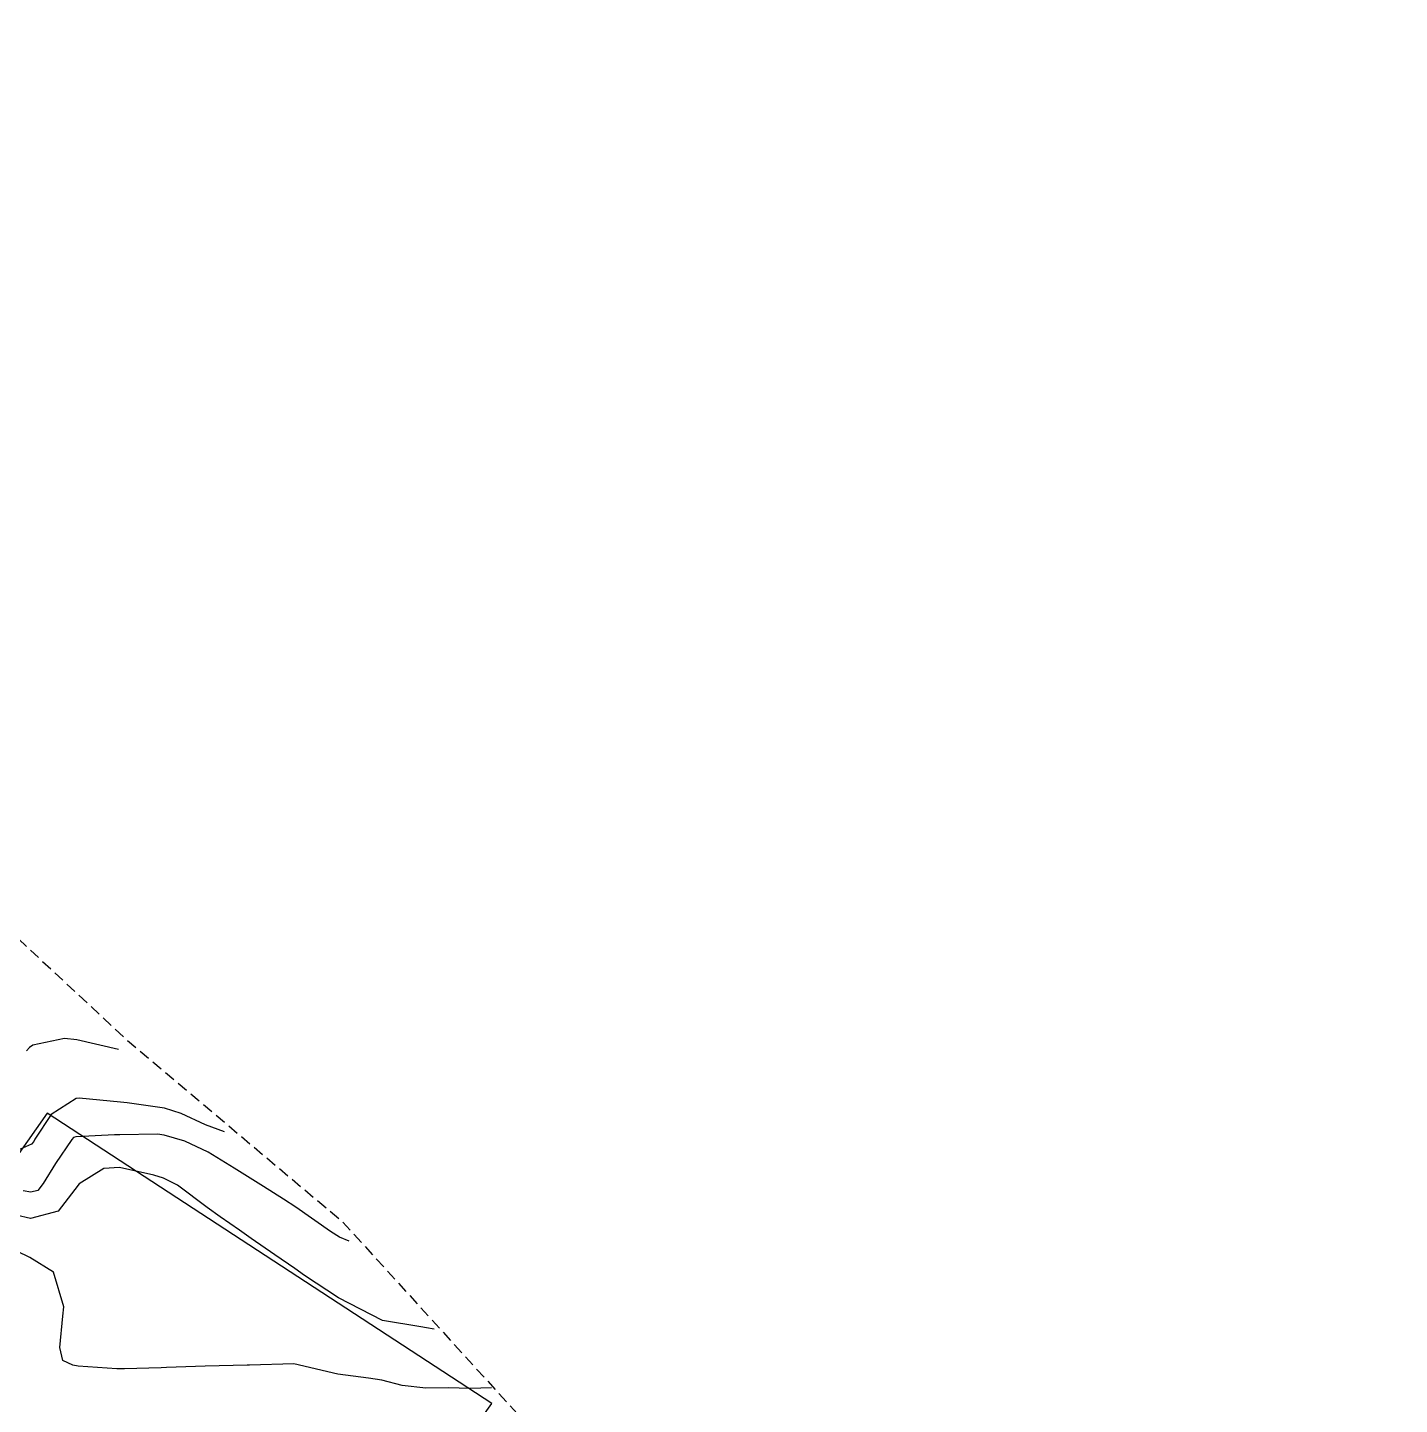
# Model space of a CAD drawing. Header units: metres. Extents: x 318500 to 325275, y 7408834 to 7428799.
# Drawn here: x 321111 to 321173.1, y 7409831.8 to 7409894.1 of the extents above; entities that cross this region are included whole.
import ezdxf

# ---------------------------------------------------------------- set-up
doc = ezdxf.new("R2010")
doc.units = ezdxf.units.M
doc.header["$MEASUREMENT"] = 0
doc.linetypes.add('DASHED', pattern=[0.75, 0.5, -0.25])
for name, color, linetype in [('Curvas de Nivel 1m', 11, 'Continuous'), ('Curvas de Nivel 5m', 15, 'Continuous'), ('Edificações', 30, 'Continuous')]:
    doc.layers.add(name, color=color, linetype=linetype)
doc.layers.add('Área', color=255, linetype='DASHED', plot=False)

msp = doc.modelspace()

# ---------------------------------------------------------------- linework, layer by layer
at = {"layer": 'Curvas de Nivel 1m', "flags": 128}
for points, elevation in [([(321119.89, 7409844.13), (321119.037, 7409844.441), (321117.93, 7409844.951), (321117.182, 7409845.203), (321115.485, 7409845.436), (321115.186, 7409845.465), (321113.311, 7409845.646), (321113.188, 7409845.629), (321112.045, 7409844.914), (321111.314, 7409843.788), (321111.259, 7409843.689), (321111.157, 7409843.571), (321109.931, 7409843.025)], 789), ([(321125.54, 7409839.17), (321125.106, 7409839.363), (321124.701, 7409839.614), (321123.121, 7409840.713), (321122.568, 7409841.082), (321121.665, 7409841.652), (321120.338, 7409842.476), (321119.153, 7409843.205), (321118.097, 7409843.701), (321117.164, 7409843.979), (321116.862, 7409844.017), (321115.164, 7409843.99), (321114.918, 7409843.989), (321113.162, 7409843.906), (321113.067, 7409843.865), (321112.991, 7409843.772), (321112.238, 7409842.685), (321111.682, 7409841.784), (321111.44, 7409841.474), (321111.126, 7409841.389), (321110.778, 7409841.447)], 788), ([(321129.39, 7409835.2), (321129.047, 7409835.254), (321128.787, 7409835.293), (321127.05, 7409835.58), (321125.065, 7409836.606), (321123.513, 7409837.626), (321123.085, 7409837.936), (321122.183, 7409838.554), (321121.104, 7409839.292), (321120.569, 7409839.668), (321119.708, 7409840.274), (321119.12, 7409840.705), (321117.772, 7409841.704), (321117.135, 7409842.028), (321116.692, 7409842.161), (321115.142, 7409842.509), (321114.433, 7409842.458), (321113.318, 7409841.767), (321113.127, 7409841.514), (321112.363, 7409840.532), (321111.114, 7409840.208), (321109.818, 7409840.511)], 787), ([(321131.99, 7409832.54), (321131.015, 7409832.509), (321130.018, 7409832.537), (321129.015, 7409832.522), (321127.939, 7409832.643), (321127.019, 7409832.877), (321126.412, 7409832.98), (321125.023, 7409833.161), (321123.03, 7409833.63), (321121.029, 7409833.563), (321120.927, 7409833.56), (321119.027, 7409833.512), (321117.277, 7409833.457), (321117.026, 7409833.445), (321115.367, 7409833.393), (321115.025, 7409833.399), (321113.269, 7409833.523), (321113.027, 7409833.562), (321112.574, 7409833.775), (321112.444, 7409834.368), (321112.575, 7409835.775), (321112.62, 7409836.211), (321112.162, 7409837.779), (321111.09, 7409838.444), (321109.876, 7409839.031)], 786)]:
    msp.add_lwpolyline(points, dxfattribs=dict(at, elevation=elevation))
at = {"layer": 'Curvas de Nivel 5m', "elevation": 790, "flags": 128}
msp.add_lwpolyline([(321115.1, 7409847.85), (321113.218, 7409848.284), (321112.65, 7409848.344), (321111.214, 7409848.044), (321111.065, 7409847.939), (321110.94, 7409847.794)], dxfattribs=at)
at = {"layer": 'Edificações'}
msp.add_lwpolyline([(321107.101, 7409810.354), (321113.472, 7409820.012), (321120.551, 7409815.343), (321116.519, 7409809.231), (321123.688, 7409804.502), (321128.391, 7409811.703), (321129.683, 7409810.859), (321134.878, 7409817.855), (321133.82, 7409818.64), (321135.356, 7409820.83), (321131.99, 7409823.253), (321135.403, 7409828.334), (321131.52, 7409831.153), (321132.008, 7409831.825), (321111.861, 7409844.971), (321108.576, 7409840.309)], dxfattribs=at)
at = {"layer": 'Área', "flags": 128}
msp.add_lwpolyline([(321000, 7409940.627), (321000, 7409940.627), (321007.456, 7409936.276), (321012.441, 7409933.633), (321016.228, 7409930.955), (321016.57, 7409930.695), (321021.633, 7409927.784), (321024.595, 7409926.546), (321027.874, 7409924.416), (321028.82, 7409923.718), (321029.392, 7409923.279), (321034.546, 7409918.847), (321039.276, 7409914.675), (321041.605, 7409912.523), (321049.828, 7409905.622), (321055.76, 7409899.577), (321058.829, 7409896.602), (321065.221, 7409891.755), (321069.238, 7409888.84), (321072.947, 7409885.609), (321075.284, 7409883.539), (321079.409, 7409879.985), (321080.368, 7409879.118), (321091.663, 7409869.263), (321094.211, 7409867.208), (321095.04, 7409866.379), (321103.538, 7409858.916), (321106.913, 7409856.281), (321108.559, 7409854.735), (321115.488, 7409848.271), (321125.211, 7409840.087), (321133.848, 7409830.606), (321138.06, 7409825.477), (321138.966, 7409824.164), (321144.448, 7409818.324), (321147.727, 7409813.836), (321151.435, 7409809.507), (321155.715, 7409804.619), (321159.718, 7409799.502), (321164.751, 7409793.588), (321170.165, 7409786.666), (321177.67, 7409777.951), (321179.566, 7409775.27), (321180.799, 7409773.925), (321188.755, 7409764.155), (321190.508, 7409761.726), (321190.804, 7409761.413), (321191.394, 7409760.835), (321194.629, 7409757.026), (321194.911, 7409756.716), (321197.524, 7409753.212), (321199.284, 7409750.948), (321201.169, 7409748.049), (321203.431, 7409744.856), (321207.14, 7409740.085), (321212.462, 7409733.343), (321214.157, 7409730.71), (321217.485, 7409726.345), (321218.266, 7409725.211), (321218.497, 7409724.69), (321220.396, 7409722.217), (321220.744, 7409721.848), (321223.066, 7409718.98), (321225.164, 7409715.793), (321229.499, 7409710.452), (321231.237, 7409707.657), (321231.652, 7409707.119), (321233.416, 7409704.967), (321233.839, 7409704.532), (321236.203, 7409701.272), (321237.075, 7409700.219), (321237.858, 7409699.045), (321241.444, 7409694.352), (321244.903, 7409689.518), (321246.009, 7409688.3), (321249.333, 7409683.481), (321250.773, 7409680.877), (321259.17, 7409670.37), (321260.888, 7409668.2), (321263.498, 7409664.699), (321264.543, 7409662.93), (321265.578, 7409661.44), (321268.986, 7409656.955), (321274.959, 7409649.383), (321275.75, 7409648.279), (321278.947, 7409643.974), (321281.264, 7409640.762), (321284.675, 7409635.874), (321284.877, 7409635.687), (321286.012, 7409634.384), (321287.232, 7409632.639), (321287.485, 7409632.452), (321294.1, 7409622.695), (321296.39, 7409619.592), (321300.716, 7409614.52), (321302.318, 7409612.559), (321303.431, 7409610.952), (321307.183, 7409605.933), (321308.8, 7409603.611), (321315.244, 7409595.226), (321315.86, 7409594.476), (321316.209, 7409593.826), (321319.037, 7409589.911), (321325.345, 7409581.736), (321325.81, 7409580.828), (321329.863, 7409575.38), (321332.363, 7409572.28), (321334.985, 7409567.948), (321335.719, 7409566.927), (321336.211, 7409566.318), (321341.038, 7409560.093), (321345.358, 7409553.397), (321349.039, 7409548.749), (321349.927, 7409547.381), (321358.871, 7409534.712), (321363.453, 7409528.21), (321365.069, 7409525.863), (321366.993, 7409522.977), (321369.424, 7409519.609), (321371.612, 7409516.072), (321371.928, 7409515.591), (321374.344, 7409512.624), (321377.978, 7409507.054), (321379.55, 7409505.152), (321379.891, 7409504.668), (321381.11, 7409503.241), (321382.207, 7409501.562), (321387.823, 7409493.666), (321391.835, 7409487.779), (321393.115, 7409485.801), (321394.652, 7409483.729), (321395.878, 7409482.257), (321398.155, 7409478.981), (321398.613, 7409478.227), (321400.046, 7409476.274), (321400.962, 7409474.929), (321402.166, 7409473.123), (321403.13, 7409471.561), (321405.836, 7409467.809), (321409.546, 7409461.984), (321412.024, 7409457.925), (321414.342, 7409453.87), (321415.201, 7409451.514), (321419.09, 7409444.486), (321420.559, 7409441.827), (321420.769, 7409441.541), (321423.293, 7409436.567), (321425.414, 7409432.422), (321425.605, 7409431.84), (321426.83, 7409429.343), (321427.431, 7409427.925), (321430.154, 7409423.439), (321430.687, 7409422.263), (321430.876, 7409421.899), (321431.553, 7409420.632), (321431.655, 7409420.415), (321432.473, 7409418.788), (321432.877, 7409418.007), (321433.6, 7409416.733), (321434.205, 7409415.391), (321435.972, 7409412.145), (321437.058, 7409409.806), (321437.966, 7409408.261), (321438.171, 7409407.696), (321439.142, 7409405.883), (321439.292, 7409405.566), (321439.388, 7409405.402), (321442.699, 7409399.116), (321443.964, 7409395.846), (321446.054, 7409391.637), (321447.266, 7409389.052), (321451.937, 7409381.132), (321452.399, 7409379.918), (321453.932, 7409376.705), (321457.751, 7409369.876), (321457.975, 7409369.071), (321460.995, 7409363.59), (321461.646, 7409362.509), (321463.378, 7409357.893), (321465.46, 7409352.509), (321466.709, 7409348.26), (321466.991, 7409346.661), (321467.358, 7409345.233), (321468.24, 7409341.35), (321468.905, 7409339.146), (321469.748, 7409335.582), (321470.122, 7409334.567), (321472.15, 7409326.841), (321472.382, 7409325.152), (321473.955, 7409319.793), (321475.664, 7409313.663), (321476.193, 7409310.722), (321477.357, 7409306.104), (321477.537, 7409305.763), (321477.871, 7409304.622), (321478.726, 7409301.461), (321479.181, 7409299.557), (321480.183, 7409295.289), (321480.501, 7409294.252), (321481.162, 7409291.236), (321481.481, 7409290.134), (321483.359, 7409282.795), (321483.818, 7409281.324), (321484.516, 7409278.472), (321485.571, 7409274.885), (321486.118, 7409273.197), (321486.283, 7409272.079), (321487.235, 7409268.611), (321488.177, 7409263.928), (321488.24, 7409263.746), (321489.377, 7409260.034), (321489.689, 7409259.184), (321490.991, 7409253.798), (321491.3, 7409252.488), (321492.102, 7409249.925), (321493.863, 7409242.898), (321494.578, 7409240.41), (321494.847, 7409238.005), (321496.269, 7409232.118), (321496.909, 7409226.22), (321497.582, 7409222.684), (321498.534, 7409218.917), (321498.934, 7409214.593), (321499.745, 7409210.465), (321500.72, 7409206.217), (321501.144, 7409203.517), (321501.893, 7409198.496), (321502.009, 7409197.578), (321502.429, 7409195.895), (321503.427, 7409189.93), (321503.531, 7409188.48), (321504.281, 7409184.875), (321505.023, 7409179.75), (321505.598, 7409176.244), (321505.831, 7409175.209), (321506.954, 7409169.689), (321507.759, 7409164.87), (321508.635, 7409157.901), (321508.256, 7409151.776), (321508.424, 7409148.352), (321508.249, 7409147.257), (321508.185, 7409146.237), (321508.147, 7409145.238), (321507.956, 7409140.459), (321507.904, 7409139.297), (321507.929, 7409138.764), (321507.94, 7409136.91), (321507.809, 7409130.763), (321507.691, 7409127.04), (321507.711, 7409125.791), (321507.558, 7409120.93), (321507.479, 7409118.923), (321507.45, 7409116.869), (321507.449, 7409116.076), (321507.401, 7409114.763), (321507.411, 7409114.429), (321507.311, 7409112.819), (321507.213, 7409111.491), (321506.978, 7409110.212), (321506.841, 7409106.3), (321506.9, 7409103.3), (321506.91, 7409098.631), (321506.805, 7409095.544), (321506.457, 7409090.793), (321506.371, 7409085.948)], dxfattribs=at)

doc.saveas('drawing.dxf')
